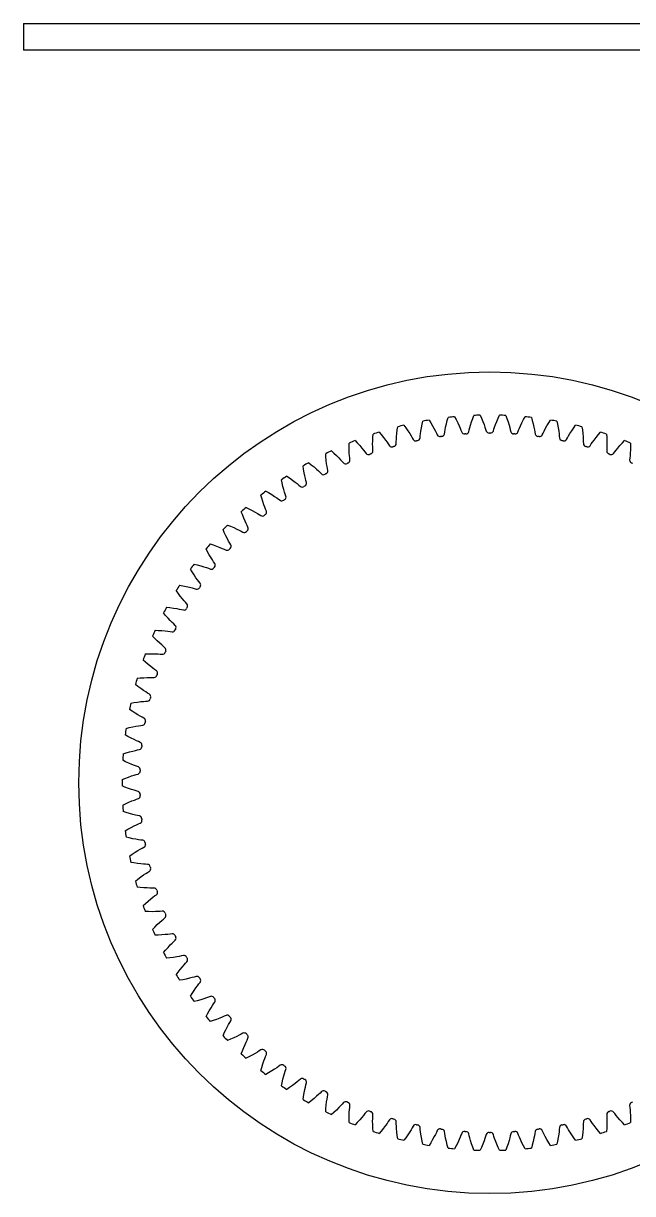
# Model space of a CAD drawing. Extents: x -49 to 4846, y -968 to 1090.
# Drawn here: x 1305 to 1533.6, y -887.8 to -448.6 of the extents above; entities that cross this region are included whole.
import ezdxf

# ---------------------------------------------------------------- set-up
doc = ezdxf.new("R2010")
doc.units = 0
doc.layers.get('0').update_dxf_attribs({"linetype": 'CONTINUOUS'})
doc.layers.add('OUTLINE', color=7, linetype='CONTINUOUS')

msp = doc.modelspace()

# ---------------------------------------------------------------- linework, layer by layer
at = {"color": 1}
for p, q in [((1304.989322, -448.599773), (1654.989322, -448.599773)), ((1304.989322, -448.599773), (1304.989322, -458.599773)), ((1654.989322, -458.599773), (1304.989322, -458.599773)), ((1464.038054, -597.628436), (1464.36637, -596.486779)), ((1466.763481, -596.234832), (1467.321986, -597.283281)), ((1467.321986, -597.283281), (1467.933365, -598.503257)), ((1473.12616, -598.140112), (1473.561792, -596.846952)), ((1473.561792, -596.846952), (1473.968945, -595.730977)), ((1476.377793, -595.646858), (1476.8618, -596.731713)), ((1476.8618, -596.731713), (1477.386589, -597.991364)), ((1482.592067, -597.991335), (1483.116844, -596.731713)), ((1483.116844, -596.731713), (1483.600852, -595.646858)), ((1486.009699, -595.730977), (1486.416852, -596.846952)), ((1486.416852, -596.846952), (1486.852493, -598.140142)), ((1492.045293, -598.503229), (1492.656658, -597.283281)), ((1492.656658, -597.283281), (1493.215163, -596.234832)), ((1495.612275, -596.486779), (1495.94059, -597.628436)), ((1445.112489, -602.527162), (1445.269739, -601.171688)), ((1445.269739, -601.171688), (1445.43597, -599.995448)), ((1447.774689, -599.41234), (1448.473675, -600.372857)), ((1448.473675, -600.372857), (1449.248891, -601.495872)), ((1449.248891, -601.495872), (1449.940852, -602.559545)), ((1454.012917, -602.625627), (1454.141103, -601.666758)), ((1454.141103, -601.666758), (1454.340611, -600.413564)), ((1454.340611, -600.413564), (1454.59203, -599.07236)), ((1454.59203, -599.07236), (1454.839907, -597.910581)), ((1457.213605, -597.492035), (1457.843885, -598.49897)), ((1457.843885, -598.49897), (1458.538876, -599.673326)), ((1458.538876, -599.673326), (1459.154953, -600.782677)), ((1459.154953, -600.782677), (1459.603362, -601.639881)), ((1459.60336, -601.639879), (1459.969804, -602.378561)), ((1463.063851, -601.943721), (1463.21249, -601.132649)), ((1463.212489, -601.132651), (1463.40725, -600.185059)), ((1463.40725, -600.185059), (1463.69369, -598.948835)), ((1463.69369, -598.948835), (1464.038054, -597.628436)), ((1467.933365, -598.503257), (1468.470556, -599.652881)), ((1468.470556, -599.652881), (1468.858077, -600.539276)), ((1468.858077, -600.539274), (1469.172099, -601.301719)), ((1469.172099, -601.301719), (1469.451339, -602.021085)), ((1472.112538, -601.83499), (1472.288942, -601.083767)), ((1472.288942, -601.083767), (1472.493797, -600.285039)), ((1472.493796, -600.285042), (1472.754183, -599.353344)), ((1472.754183, -599.353344), (1473.12616, -598.140112)), ((1477.386589, -597.991364), (1477.842278, -599.17566)), ((1477.842278, -599.17566), (1478.167024, -600.086928)), ((1478.167023, -600.086926), (1478.427095, -600.869419)), ((1478.427095, -600.869419), (1478.655474, -601.606511)), ((1481.323172, -601.606506), (1481.551549, -600.869418)), ((1481.551549, -600.869418), (1481.811621, -600.086926)), ((1481.81162, -600.086928), (1482.136365, -599.175664)), ((1482.136365, -599.175664), (1482.592067, -597.991335)), ((1486.852493, -598.140142), (1487.22446, -599.353341)), ((1487.22446, -599.353341), (1487.484848, -600.285042)), ((1487.484847, -600.285039), (1487.689702, -601.083768)), ((1487.689702, -601.083768), (1487.866108, -601.834996)), ((1490.527308, -602.02108), (1490.806545, -601.301718)), ((1490.806545, -601.301718), (1491.120568, -600.539274)), ((1491.120567, -600.539276), (1491.508086, -599.652884)), ((1491.508086, -599.652884), (1492.045293, -598.503229)), ((1495.94059, -597.628436), (1496.284961, -598.948865)), ((1496.284961, -598.948865), (1496.571394, -600.185056)), ((1496.571394, -600.185056), (1496.766155, -601.132651)), ((1496.766154, -601.132649), (1496.914794, -601.943722)), ((1500.008841, -602.378561), (1500.375284, -601.639879)), ((1500.375282, -601.639881), (1500.82369, -600.78268)), ((1500.82369, -600.78268), (1501.439784, -599.673299)), ((1501.439784, -599.673299), (1502.134759, -598.49897)), ((1502.134759, -598.49897), (1502.765039, -597.492034)), ((1505.138737, -597.910581), (1505.386614, -599.07236)), ((1505.386614, -599.07236), (1505.638039, -600.413594)), ((1505.638039, -600.413594), (1505.837541, -601.666754)), ((1505.837541, -601.666754), (1505.965727, -602.625627)), ((1510.03779, -602.559548), (1510.72977, -601.495846)), ((1510.72977, -601.495846), (1511.50497, -600.372857)), ((1511.50497, -600.372857), (1512.203955, -599.41234)), ((1514.542674, -599.995448), (1514.708906, -601.171688)), ((1514.708906, -601.171688), (1514.866158, -602.527193)), ((1429.412919, -605.201653), (1430.23878, -606.055542)), ((1430.23878, -606.055542), (1431.162745, -607.059739)), ((1436.031129, -606.548098), (1436.054285, -605.279334)), ((1436.054285, -605.279334), (1436.116597, -603.916191)), ((1436.116597, -603.916191), (1436.200374, -602.731221)), ((1438.49272, -601.986393), (1439.257005, -602.895811)), ((1439.257005, -602.895811), (1440.108671, -603.962014)), ((1440.108671, -603.962014), (1440.873144, -604.974828)), ((1440.873144, -604.974828), (1441.436489, -605.761283)), ((1441.436488, -605.761281), (1441.902169, -606.441776)), ((1444.889226, -606.352042), (1444.905587, -605.580559)), ((1444.905587, -605.580559), (1444.9399, -604.756693)), ((1444.9399, -604.756696), (1445.000886, -603.791221)), ((1445.000886, -603.791221), (1445.112489, -602.527162)), ((1449.940852, -602.559545), (1450.447964, -603.383381)), ((1450.447963, -603.383379), (1450.865041, -604.094701)), ((1450.865041, -604.094701), (1451.241679, -604.768203)), ((1453.851081, -604.213553), (1453.921218, -603.44509)), ((1453.921218, -603.44509), (1454.012918, -602.625625)), ((1459.969804, -602.378561), (1460.298543, -603.076696)), ((1462.940279, -602.705419), (1463.063851, -601.943721)), ((1496.914794, -601.943722), (1497.038366, -602.705425)), ((1499.680104, -603.076692), (1500.008841, -602.378561)), ((1505.965726, -602.625625), (1506.057426, -603.44509)), ((1506.057426, -603.44509), (1506.127564, -604.213558)), ((1508.736968, -604.768199), (1509.113603, -604.0947)), ((1509.113603, -604.0947), (1509.530681, -603.383379)), ((1509.53068, -603.383381), (1510.03779, -602.559548)), ((1514.866158, -602.527193), (1514.977758, -603.791217)), ((1514.977758, -603.791217), (1515.038744, -604.756696)), ((1515.038744, -604.756693), (1515.073057, -605.58056)), ((1515.073057, -605.58056), (1515.089419, -606.352048)), ((1518.076475, -606.441775), (1518.542157, -605.761281)), ((1518.542155, -605.761283), (1519.105498, -604.974831)), ((1519.105498, -604.974831), (1519.869992, -603.96199)), ((1519.869992, -603.96199), (1520.721639, -602.895811)), ((1520.721639, -602.895811), (1521.485924, -601.986393)), ((1523.77827, -602.731221), (1523.862047, -603.916191)), ((1523.862047, -603.916191), (1523.924361, -605.279364)), ((1523.924361, -605.279364), (1523.947515, -606.548094)), ((1528.815919, -607.059716), (1529.739865, -606.055542)), ((1529.739865, -606.055542), (1530.565725, -605.201653)), ((1418.495098, -611.284166), (1418.413143, -610.099069)), ((1420.57952, -609.042456), (1421.462934, -609.836656)), ((1421.462934, -609.836656), (1422.454698, -610.773954)), ((1427.1772, -607.292501), (1427.178113, -606.104573)), ((1427.210127, -608.656669), (1427.1772, -607.292501)), ((1427.275532, -609.923958), (1427.210127, -608.656669)), ((1427.349508, -610.888525), (1427.275532, -609.923958)), ((1431.162745, -607.059739), (1431.996007, -608.016759)), ((1431.996007, -608.016759), (1432.612839, -608.762001)), ((1432.612838, -608.761999), (1433.124854, -609.408352)), ((1433.124854, -609.408352), (1433.59156, -610.022882)), ((1436.03764, -607.515475), (1436.031129, -606.548098)), ((1436.06088, -608.339725), (1436.03764, -607.515473)), ((1436.098375, -609.11047), (1436.06088, -608.339725)), ((1441.902169, -606.441776), (1442.324871, -607.087365)), ((1517.653776, -607.08736), (1518.076475, -606.441775)), ((1523.917764, -608.339726), (1523.880269, -609.110476)), ((1523.941004, -607.515473), (1523.917764, -608.339726)), ((1523.947515, -606.548094), (1523.941004, -607.515475)), ((1526.387087, -610.022878), (1526.85379, -609.408351)), ((1526.85379, -609.408351), (1527.365806, -608.761999)), ((1527.365805, -608.762001), (1527.982635, -608.016761)), ((1527.982635, -608.016761), (1528.815919, -607.059716)), ((1532.703112, -609.923954), (1532.629136, -610.888525)), ((1532.768516, -608.6567), (1532.703112, -609.923954)), ((1532.801444, -607.292501), (1532.768516, -608.6567)), ((1532.800531, -606.104573), (1532.801444, -607.292501)), ((1410.112589, -615.871741), (1409.948166, -614.695247)), ((1412.03556, -613.49009), (1412.972222, -614.220731)), ((1412.972222, -614.220731), (1414.026953, -615.086564)), ((1418.623104, -612.642715), (1418.495098, -611.284166)), ((1418.776751, -613.902354), (1418.623104, -612.642715)), ((1418.917832, -614.859411), (1418.776751, -613.902354)), ((1419.05556, -615.672404), (1418.917832, -614.859408)), ((1422.454698, -610.773954), (1423.352688, -611.670517)), ((1423.352688, -611.670517), (1424.020003, -612.370916)), ((1424.020002, -612.370914), (1424.575858, -612.979976)), ((1424.575858, -612.979976), (1425.084295, -613.560453)), ((1427.430189, -611.709145), (1427.349508, -610.888522)), ((1427.521357, -612.475398), (1427.430189, -611.709145)), ((1532.548455, -611.709146), (1532.457287, -612.475403)), ((1532.629136, -610.888522), (1532.548455, -611.709146)), ((1403.822664, -618.522886), (1404.808012, -619.186409)), ((1404.808012, -619.186409), (1405.920571, -619.976558)), ((1410.335051, -617.218051), (1410.112589, -615.871741)), ((1410.576192, -618.463904), (1410.335051, -617.218051)), ((1410.78369, -619.408788), (1410.576192, -618.463904)), ((1414.026953, -615.086564), (1414.985297, -615.918302)), ((1414.985297, -615.918302), (1415.699844, -616.570445)), ((1415.699842, -616.570444), (1416.296831, -617.139247)), ((1416.296831, -617.139247), (1416.844521, -617.682844)), ((1419.199957, -616.430431), (1419.05556, -615.672404)), ((1402.070513, -621.032875), (1401.824422, -619.870717)), ((1402.386347, -622.360387), (1402.070513, -621.032875)), ((1402.713807, -623.586384), (1402.386347, -622.360387)), ((1402.986711, -624.514493), (1402.713807, -623.586384)), ((1405.920571, -619.976558), (1406.934599, -620.73942)), ((1406.934599, -620.73942), (1407.692897, -621.34013)), ((1407.692895, -621.340129), (1408.328107, -621.865903)), ((1408.328107, -621.865903), (1408.912382, -622.36997)), ((1410.977794, -620.210194), (1410.78369, -619.408786)), ((1411.174716, -620.956301), (1410.977794, -620.210194)), ((1394.408049, -626.742424), (1394.08149, -625.600263)), ((1394.815716, -628.044671), (1394.408049, -626.742424)), ((1395.2279, -629.244839), (1394.815716, -628.044671)), ((1395.980845, -624.116325), (1397.010077, -624.709497)), ((1397.010077, -624.709497), (1398.175044, -625.420114)), ((1398.175044, -625.420114), (1399.239816, -626.110382)), ((1399.239816, -626.110382), (1400.03817, -626.656733)), ((1400.038169, -626.656731), (1400.708509, -627.136915)), ((1400.708509, -627.136915), (1401.326524, -627.598997)), ((1403.236245, -625.300406), (1402.986711, -624.51449)), ((1403.484734, -626.030959), (1403.236245, -625.300406)), ((1387.162529, -632.972571), (1386.757092, -631.855972)), ((1388.548306, -630.243156), (1389.616408, -630.763088)), ((1389.616408, -630.763088), (1390.828108, -631.390709)), ((1390.828108, -631.390709), (1391.938437, -632.005022)), ((1391.938437, -632.005022), (1392.772958, -632.494351)), ((1395.564881, -630.151649), (1395.2279, -629.244839)), ((1395.86863, -630.918242), (1395.56488, -630.151647)), ((1396.167474, -631.629682), (1395.86863, -630.918242)), ((1387.660043, -634.243208), (1387.162529, -632.972571)), ((1388.154942, -635.4117), (1387.660043, -634.243208)), ((1388.554359, -636.292795), (1388.154942, -635.4117)), ((1388.910842, -637.036332), (1388.554358, -636.292793)), ((1392.772956, -632.49435), (1393.47516, -632.926603)), ((1393.47516, -632.926603), (1394.123902, -633.344449)), ((1380.369252, -639.692963), (1379.886912, -638.607366)), ((1380.954189, -640.925801), (1380.369252, -639.692963)), ((1381.529393, -642.056924), (1380.954189, -640.925801)), ((1381.561258, -636.87353), (1382.663028, -637.317689)), ((1382.663028, -637.317689), (1383.915556, -637.859257)), ((1383.915556, -637.859257), (1385.066033, -638.394621)), ((1385.066033, -638.394621), (1385.932655, -638.824545)), ((1385.932653, -638.824544), (1386.663298, -639.206761)), ((1386.663298, -639.206761), (1387.339608, -639.578335)), ((1389.258586, -637.725193), (1388.910842, -637.036332)), ((1375.053743, -643.975145), (1376.183811, -644.341366)), ((1376.183811, -644.341366), (1377.471066, -644.794244)), ((1377.471066, -644.794244), (1378.656086, -645.24805)), ((1378.656086, -645.24805), (1379.550587, -645.616474)), ((1379.550584, -645.616473), (1380.306112, -645.946792)), ((1381.989298, -642.908011), (1381.529393, -642.056924)), ((1382.39678, -643.624869), (1381.989297, -642.908009)), ((1382.791729, -644.287794), (1382.39678, -643.624869)), ((1374.061313, -646.87086), (1373.504421, -645.821554)), ((1374.730824, -648.059891), (1374.061313, -646.87086)), ((1375.38353, -649.148135), (1374.730824, -648.059891)), ((1375.901684, -649.965067), (1375.38353, -649.148135)), ((1376.358178, -650.651755), (1375.901682, -649.965065)), ((1380.306112, -645.946792), (1381.006694, -646.270284)), ((1368.269446, -654.471292), (1367.640714, -653.463388)), ((1369.057462, -651.513402), (1370.210324, -651.799902)), ((1370.210324, -651.799902), (1371.526035, -652.161881)), ((1371.526035, -652.161881), (1372.739824, -652.531919)), ((1372.739824, -652.531919), (1373.657846, -652.837049)), ((1373.657843, -652.837048), (1374.434573, -653.113859)), ((1374.434573, -653.113859), (1375.156013, -653.387693)), ((1376.798409, -651.285515), (1376.358178, -650.651755)), ((1369.020268, -655.610724), (1368.269446, -654.471292)), ((1369.747296, -656.650786), (1369.020268, -655.610724)), ((1370.321174, -657.429584), (1369.747296, -656.650786)), ((1370.824457, -658.082755), (1370.321172, -657.429582)), ((1371.307824, -658.684263), (1370.824457, -658.082755)), ((1363.021866, -662.45723), (1362.324358, -661.495639)), ((1363.850342, -663.541511), (1363.021866, -662.45723)), ((1363.601631, -659.451576), (1364.77167, -659.656958)), ((1364.77167, -659.656958), (1366.109426, -659.926276)), ((1366.109426, -659.926276), (1367.34607, -660.210743)), ((1367.34607, -660.210743), (1368.283141, -660.451091)), ((1368.283139, -660.451091), (1369.077285, -660.673046)), ((1369.077285, -660.673046), (1369.81607, -660.895888)), ((1364.64815, -664.528325), (1363.850342, -663.541511)), ((1365.274956, -665.265194), (1364.64815, -664.528325)), ((1365.822577, -665.881667), (1365.274954, -665.265192)), ((1366.346725, -666.447991), (1365.822577, -665.881667)), ((1358.34414, -670.789767), (1357.581254, -669.879174)), ((1359.246234, -671.813615), (1358.34414, -670.789767)), ((1358.712829, -667.750992), (1359.894344, -667.874256)), ((1360.110934, -672.742373), (1359.246234, -671.813615)), ((1359.894344, -667.874256), (1361.247628, -668.049601)), ((1361.247628, -668.049601), (1362.501104, -668.247111)), ((1362.501104, -668.247111), (1363.452657, -668.421507)), ((1363.452655, -668.421507), (1364.26035, -668.587524)), ((1364.26035, -668.587524), (1365.01288, -668.758289)), ((1360.787615, -673.433723), (1360.110934, -672.742373)), ((1361.376905, -674.010495), (1360.787613, -673.433722)), ((1361.939281, -674.538877), (1361.376905, -674.010495)), ((1354.259057, -679.428308), (1353.43451, -678.57315)), ((1355.230373, -680.386735), (1354.259057, -679.428308)), ((1354.414873, -676.371217), (1355.602109, -676.411762)), ((1356.157754, -681.252912), (1355.230373, -680.386735)), ((1355.602109, -676.411762), (1356.964328, -676.49228)), ((1356.964328, -676.49228), (1358.228528, -676.601871)), ((1358.228528, -676.601871), (1359.189929, -676.709465)), ((1359.189927, -676.709465), (1360.007235, -676.818736)), ((1360.007235, -676.818736), (1360.769844, -676.93659)), ((1356.881013, -681.895376), (1356.157754, -681.252912)), ((1357.509101, -682.429635), (1356.881011, -681.895374)), ((1358.106965, -682.917501), (1357.509101, -682.429635)), ((1350.786519, -688.330767), (1349.904328, -687.535209)), ((1350.728704, -685.270253), (1351.915876, -685.227883)), ((1351.822326, -689.219104), (1350.786519, -688.330767)), ((1352.80787, -690.01848), (1351.822326, -689.219104)), ((1351.915876, -685.227883), (1353.280393, -685.213181)), ((1353.280393, -685.213181), (1354.549158, -685.234318)), ((1354.549158, -685.234318), (1355.515723, -685.274587)), ((1355.515721, -685.274587), (1356.33866, -685.326579)), ((1356.33866, -685.326579), (1357.107632, -685.390949)), ((1353.574182, -690.608926), (1352.80787, -690.01848)), ((1354.238008, -691.098071), (1353.57418, -690.608925)), ((1354.868448, -691.543043), (1354.238008, -691.098071)), ((1347.943444, -697.453772), (1347.007907, -696.721691)), ((1347.67228, -694.404747), (1348.853604, -694.279666)), ((1349.038695, -698.267691), (1347.943444, -697.453772)), ((1348.853604, -694.279666), (1350.213772, -694.169816)), ((1350.0776, -698.996371), (1349.038695, -698.267691)), ((1350.213772, -694.169816), (1351.480921, -694.102398)), ((1351.480921, -694.102398), (1352.44794, -694.075144)), ((1352.447937, -694.075144), (1353.272499, -694.069604)), ((1353.272499, -694.069604), (1354.044089, -694.080177)), ((1350.883233, -699.531924), (1350.0776, -698.996371)), ((1351.579563, -699.973572), (1350.883231, -699.531923)), ((1352.239507, -700.373482), (1351.579563, -699.973572)), ((1345.743684, -706.752876), (1344.759358, -706.087838)), ((1345.260491, -703.730194), (1346.430212, -703.523013)), ((1346.893043, -707.488412), (1345.743684, -706.752876)), ((1346.430212, -703.523013), (1347.779404, -703.31855)), ((1347.779404, -703.31855), (1349.038763, -703.162904)), ((1349.038763, -703.162904), (1350.001525, -703.068261)), ((1350.001523, -703.068261), (1350.82369, -703.005216)), ((1350.82369, -703.005216), (1351.594137, -702.96194)), ((1347.980247, -708.142847), (1346.893043, -707.488412)), ((1348.821276, -708.620897), (1347.980247, -708.142847)), ((1349.546717, -709.012895), (1348.821274, -708.620896)), ((1350.23295, -709.365797), (1349.546717, -709.012895)), ((1344.197954, -716.182776), (1343.169636, -715.588022)), ((1343.505087, -713.201163), (1344.657507, -712.912891)), ((1344.657507, -712.912891), (1345.989149, -712.614812)), ((1345.989149, -712.614812), (1347.234584, -712.371696)), ((1347.234584, -712.371696), (1348.188398, -712.210124)), ((1348.188396, -712.210125), (1349.004162, -712.089882)), ((1349.004162, -712.089882), (1349.769714, -711.992968)), ((1345.395822, -716.836345), (1344.197954, -716.182776)), ((1346.526029, -717.413347), (1345.395822, -716.836345)), ((1347.398357, -717.831565), (1346.526029, -717.413347)), ((1348.149375, -718.172004), (1347.398354, -717.831564)), ((1348.858553, -718.476176), (1348.149375, -718.172004)), ((1342.41462, -722.771512), (1343.544124, -722.403554)), ((1343.544124, -722.403554), (1344.85173, -722.013309)), ((1344.85173, -722.013309), (1346.077172, -721.683909)), ((1346.077172, -721.683909), (1347.017392, -721.456196)), ((1347.01739, -721.456197), (1347.822781, -721.279342)), ((1347.822781, -721.279342), (1348.579708, -721.129261)), ((1343.313787, -725.69753), (1342.246485, -725.175956)), ((1344.554328, -726.265948), (1343.313787, -725.69753)), ((1345.722031, -726.762705), (1344.554328, -726.265948)), ((1346.621407, -727.119054), (1345.722031, -726.762705)), ((1347.394344, -727.406275), (1346.621405, -727.119053)), ((1348.123013, -727.660237), (1347.394344, -727.406275)), ((1341.994404, -732.394615), (1343.095489, -731.948763)), ((1343.095489, -731.948763), (1344.372688, -731.468255)), ((1344.372688, -731.468255), (1345.572166, -731.054175)), ((1345.572166, -731.054175), (1346.494212, -730.76143)), ((1346.49421, -730.761431), (1347.285303, -730.528826)), ((1347.285303, -730.528826), (1348.029916, -730.32631)), ((1343.095489, -735.250783), (1341.994404, -734.804931)), ((1344.372659, -735.73128), (1343.095489, -735.250783)), ((1345.57217, -736.145372), (1344.372659, -735.73128)), ((1346.494212, -736.438116), (1345.57217, -736.145372)), ((1347.285302, -736.67072), (1346.49421, -736.438115)), ((1348.029911, -736.873234), (1347.285302, -736.67072)), ((1342.246485, -742.02359), (1343.313787, -741.502016)), ((1343.313787, -741.502016), (1344.554356, -740.933586)), ((1344.554356, -740.933586), (1345.722028, -740.436843)), ((1345.722028, -740.436843), (1346.621407, -740.080492)), ((1346.621405, -740.080493), (1347.394345, -739.793271)), ((1347.394345, -739.793271), (1348.123018, -739.539307)), ((1343.544124, -744.795992), (1342.41462, -744.428034)), ((1344.851701, -745.186228), (1343.544124, -744.795992)), ((1346.077175, -745.515638), (1344.851701, -745.186228)), ((1347.017393, -745.74335), (1346.077175, -745.515638)), ((1347.822781, -745.920204), (1347.01739, -745.743349)), ((1348.579703, -746.070283), (1347.822781, -745.920204)), ((1343.169636, -751.611524), (1344.197954, -751.01677)), ((1344.197954, -751.01677), (1345.39585, -750.363187)), ((1345.39585, -750.363187), (1346.526026, -749.786201)), ((1346.526026, -749.786201), (1347.398357, -749.367981)), ((1347.398354, -749.367982), (1348.149376, -749.027542)), ((1348.149376, -749.027542), (1348.858558, -748.723367)), ((1344.657507, -754.286655), (1343.505087, -753.998383)), ((1345.989119, -754.584728), (1344.657507, -754.286655)), ((1347.234587, -754.82785), (1345.989119, -754.584728)), ((1348.188399, -754.989422), (1347.234587, -754.82785)), ((1349.004162, -755.109664), (1348.188396, -754.989421)), ((1349.769709, -755.206577), (1349.004162, -755.109664)), ((1345.743684, -760.44667), (1346.893069, -759.711118)), ((1346.893069, -759.711118), (1347.980244, -759.056701)), ((1347.980244, -759.056701), (1348.821276, -758.578649)), ((1348.821274, -758.57865), (1349.546718, -758.18665)), ((1349.546718, -758.18665), (1350.232955, -757.833746)), ((1344.759358, -761.111707), (1345.743684, -760.44667)), ((1346.430212, -763.676533), (1345.26049, -763.469352)), ((1347.779373, -763.880991), (1346.430212, -763.676533)), ((1349.038767, -764.036642), (1347.779373, -763.880991)), ((1350.001526, -764.131285), (1349.038767, -764.036642)), ((1350.823689, -764.19433), (1350.001523, -764.131285)), ((1351.594132, -764.237605), (1350.823689, -764.19433)), ((1349.03872, -768.931837), (1350.077597, -768.203177)), ((1350.077597, -768.203177), (1350.883233, -767.667622)), ((1350.883231, -767.667623), (1351.579564, -767.225974)), ((1351.579564, -767.225974), (1352.239511, -766.82606)), ((1347.007907, -770.477855), (1347.943444, -769.745774)), ((1348.853604, -772.91988), (1347.67228, -772.794799)), ((1347.943444, -769.745774), (1349.03872, -768.931837)), ((1350.213741, -773.029728), (1348.853604, -772.91988)), ((1351.480924, -773.097148), (1350.213741, -773.029728)), ((1352.44794, -773.124402), (1351.480924, -773.097148)), ((1351.82235, -777.980422), (1352.807867, -777.181068)), ((1353.272498, -773.129942), (1352.447937, -773.124402)), ((1352.807867, -777.181068), (1353.574182, -776.59062)), ((1354.044083, -773.119369), (1353.272498, -773.129942)), ((1353.57418, -776.590621), (1354.238008, -776.101474)), ((1354.238008, -776.101474), (1354.868452, -775.656499)), ((1349.904328, -779.664337), (1350.786519, -778.868779)), ((1350.786519, -778.868779), (1351.82235, -777.980422)), ((1351.915876, -781.971663), (1350.728704, -781.929293)), ((1353.280363, -781.986365), (1351.915876, -781.971663)), ((1354.549162, -781.965227), (1353.280363, -781.986365)), ((1355.515723, -781.924959), (1354.549162, -781.965227)), ((1355.230395, -786.812789), (1356.157752, -785.946636)), ((1356.338659, -781.872967), (1355.515721, -781.92496)), ((1356.157752, -785.946636), (1356.881013, -785.304171)), ((1357.107627, -781.808597), (1356.338659, -781.872967)), ((1356.881011, -785.304172), (1357.509101, -784.76991)), ((1357.509101, -784.76991), (1358.106969, -784.282042)), ((1353.43451, -788.626396), (1354.259057, -787.771238)), ((1354.259057, -787.771238), (1355.230395, -786.812789)), ((1359.189929, -790.490081), (1358.228531, -790.597675)), ((1360.007234, -790.38081), (1359.189927, -790.490081)), ((1360.769838, -790.262956), (1360.007234, -790.38081)), ((1355.602109, -790.787784), (1354.414873, -790.828329)), ((1356.964297, -790.707268), (1355.602109, -790.787784)), ((1358.228531, -790.597675), (1356.964297, -790.707268)), ((1359.246254, -795.385908), (1360.110932, -794.457176)), ((1360.110932, -794.457176), (1360.787615, -793.765823)), ((1360.787613, -793.765825), (1361.376905, -793.189051)), ((1361.376905, -793.189051), (1361.939285, -792.660665)), ((1357.581254, -797.320372), (1358.34414, -796.409779)), ((1358.34414, -796.409779), (1359.246254, -795.385908)), ((1359.894344, -799.32529), (1358.712829, -799.448554)), ((1361.247598, -799.149949), (1359.894344, -799.32529)), ((1362.501107, -798.952434), (1361.247598, -799.149949)), ((1363.452658, -798.778039), (1362.501107, -798.952434)), ((1364.260349, -798.612022), (1363.452655, -798.778039)), ((1365.012875, -798.441258), (1364.260349, -798.612022)), ((1363.021866, -804.742316), (1363.850361, -803.658011)), ((1363.850361, -803.658011), (1364.648148, -802.671224)), ((1364.648148, -802.671224), (1365.274956, -801.934352)), ((1365.274954, -801.934354), (1365.822577, -801.317878)), ((1365.822577, -801.317878), (1366.346728, -800.75155)), ((1362.324358, -805.703907), (1363.021866, -804.742316)), ((1364.77167, -807.542588), (1363.601631, -807.74797)), ((1366.109396, -807.273276), (1364.77167, -807.542588)), ((1367.346074, -806.988802), (1366.109396, -807.273276)), ((1368.283141, -806.748455), (1367.346074, -806.988802)), ((1369.077284, -806.5265), (1368.283139, -806.748455)), ((1369.816065, -806.303659), (1369.077284, -806.5265)), ((1368.269446, -812.728254), (1369.020286, -811.588797)), ((1369.020286, -811.588797), (1369.747294, -810.548763)), ((1369.747294, -810.548763), (1370.321174, -809.769962)), ((1370.321172, -809.769964), (1370.824458, -809.11679)), ((1370.824458, -809.11679), (1371.307827, -808.515279)), ((1367.640714, -813.736157), (1368.269446, -812.728254)), ((1370.210324, -815.399644), (1369.057462, -815.686144)), ((1371.526005, -815.037673), (1370.210324, -815.399644)), ((1372.739827, -814.667626), (1371.526005, -815.037673)), ((1373.657846, -814.362497), (1372.739827, -814.667626)), ((1374.434572, -814.085687), (1373.657843, -814.362498)), ((1375.156008, -813.811854), (1374.434572, -814.085687)), ((1375.901682, -817.234481), (1376.358179, -816.54779)), ((1376.358179, -816.54779), (1376.798411, -815.914026)), ((1373.504421, -821.377992), (1374.061313, -820.328686)), ((1374.061313, -820.328686), (1374.73084, -819.139628)), ((1374.73084, -819.139628), (1375.383528, -818.051414)), ((1375.383528, -818.051414), (1375.901683, -817.234479)), ((1380.306112, -821.252755), (1379.550584, -821.583073)), ((1381.006689, -820.929264), (1380.306112, -821.252755)), ((1376.183811, -822.85818), (1375.053742, -823.224401)), ((1377.471037, -822.405313), (1376.183811, -822.85818)), ((1378.656089, -821.951495), (1377.471037, -822.405313)), ((1379.550587, -821.583072), (1378.656089, -821.951495)), ((1380.954203, -826.273718), (1381.529391, -825.142625)), ((1381.529391, -825.142625), (1381.989298, -824.291535)), ((1381.989297, -824.291538), (1382.39678, -823.574676)), ((1382.39678, -823.574676), (1382.791731, -822.911747)), ((1379.886912, -828.59218), (1380.369252, -827.506583)), ((1380.369252, -827.506583), (1380.954203, -826.273718)), ((1382.663028, -829.881857), (1381.561258, -830.326016)), ((1383.915528, -829.340301), (1382.663028, -829.881857)), ((1385.066036, -828.804924), (1383.915528, -829.340301)), ((1385.932655, -828.375001), (1385.066036, -828.804924)), ((1386.663298, -827.992786), (1385.932653, -828.375002)), ((1387.339603, -827.621213), (1386.663298, -827.992786)), ((1388.910843, -830.163214), (1389.258588, -829.474348)), ((1386.757092, -835.343574), (1387.162529, -834.226975)), ((1387.162529, -834.226975), (1387.660055, -832.956309)), ((1387.660055, -832.956309), (1388.154941, -831.787849)), ((1388.154941, -831.787849), (1388.554359, -830.906751)), ((1388.554358, -830.906753), (1388.910843, -830.163214)), ((1393.475159, -834.272943), (1392.772956, -834.705196)), ((1394.123897, -833.855099), (1393.475159, -834.272943)), ((1389.616408, -836.436458), (1388.548306, -836.95639)), ((1390.82808, -835.808851), (1389.616408, -836.436458)), ((1391.93844, -835.194523), (1390.82808, -835.808851)), ((1392.772958, -834.705195), (1391.93844, -835.194523)), ((1394.815726, -839.154846), (1395.227899, -837.954711)), ((1395.227899, -837.954711), (1395.564881, -837.047897)), ((1395.56488, -837.047899), (1395.86863, -836.281303)), ((1395.86863, -836.281303), (1396.167476, -835.569859)), ((1394.08149, -841.599283), (1394.408049, -840.457122)), ((1394.408049, -840.457122), (1394.815726, -839.154846)), ((1397.010077, -842.490049), (1395.980845, -843.083222)), ((1398.175018, -841.779449), (1397.010077, -842.490049)), ((1399.239819, -841.089162), (1398.175018, -841.779449)), ((1400.038171, -840.542813), (1399.239819, -841.089162)), ((1400.708509, -840.062632), (1400.038169, -840.542815)), ((1401.326519, -839.600552), (1400.708509, -840.062632)), ((1402.713806, -843.613165), (1402.986711, -842.685054)), ((1402.986711, -842.685056), (1403.236245, -841.899139)), ((1403.236245, -841.899139), (1403.484735, -841.168581)), ((1401.824422, -847.328829), (1402.070513, -846.166671)), ((1402.070513, -846.166671), (1402.386354, -844.839129)), ((1402.386354, -844.839129), (1402.713806, -843.613165)), ((1405.920546, -847.223006), (1404.808012, -848.013137)), ((1406.934602, -846.460124), (1405.920546, -847.223006)), ((1407.692897, -845.859416), (1406.934602, -846.460124)), ((1408.328106, -845.333643), (1407.692895, -845.859417)), ((1408.912378, -844.829579), (1408.328106, -845.333643)), ((1410.78369, -847.79076), (1410.977794, -846.989351)), ((1410.977794, -846.989351), (1411.174717, -846.243239)), ((1404.808012, -848.013137), (1403.822664, -848.676661)), ((1409.948166, -852.504299), (1410.112589, -851.327805)), ((1410.112589, -851.327805), (1410.335056, -849.981465)), ((1410.335056, -849.981465), (1410.576192, -848.735646)), ((1410.576192, -848.735646), (1410.78369, -847.790758)), ((1414.985299, -851.281241), (1414.02693, -852.113002)), ((1415.699844, -850.629101), (1414.985299, -851.281241)), ((1416.29683, -850.060299), (1415.699842, -850.629102)), ((1416.844517, -849.516706), (1416.29683, -850.060299)), ((1418.917832, -852.340138), (1419.05556, -851.527141)), ((1419.05556, -851.527141), (1419.199957, -850.76911)), ((1412.972222, -852.978815), (1412.03556, -853.709457)), ((1414.02693, -852.113002), (1412.972222, -852.978815)), ((1418.413143, -857.100477), (1418.495098, -855.91538)), ((1418.495098, -855.91538), (1418.623107, -854.556801)), ((1418.623107, -854.556801), (1418.776751, -853.297196)), ((1418.776751, -853.297196), (1418.917832, -852.340135)), ((1422.454676, -856.425614), (1421.462934, -857.36289)), ((1423.35269, -855.529027), (1422.454676, -856.425614)), ((1424.020003, -854.82863), (1423.35269, -855.529027)), ((1424.575857, -854.219571), (1424.020002, -854.828632)), ((1425.084291, -853.639097), (1424.575857, -854.219571)), ((1427.275532, -857.275592), (1427.349508, -856.311022)), ((1427.349508, -856.311024), (1427.430189, -855.4904)), ((1427.430189, -855.4904), (1427.521357, -854.724143)), ((1532.457288, -854.724148), (1532.548455, -855.490401)), ((1532.548455, -855.490401), (1532.629136, -856.311024)), ((1532.629136, -856.311021), (1532.703112, -857.275588)), ((1421.462934, -857.36289), (1420.57952, -858.15709)), ((1427.1772, -859.907045), (1427.210128, -858.542846)), ((1427.178113, -861.094973), (1427.1772, -859.907045)), ((1427.210128, -858.542846), (1427.275532, -857.275592)), ((1431.162725, -860.13983), (1430.23878, -861.144004)), ((1431.996009, -859.182785), (1431.162725, -860.13983)), ((1432.612839, -858.437545), (1431.996009, -859.182785)), ((1433.124854, -857.791195), (1432.612838, -858.437547)), ((1433.591557, -857.176668), (1433.124854, -857.791195)), ((1436.031129, -860.651452), (1436.03764, -859.684071)), ((1436.054284, -861.920182), (1436.031129, -860.651452)), ((1436.03764, -859.684073), (1436.06088, -858.85982)), ((1436.06088, -858.85982), (1436.098375, -858.08907)), ((1441.902169, -860.757771), (1441.436488, -861.438265)), ((1442.324868, -860.112186), (1441.902169, -860.757771)), ((1518.076475, -860.75777), (1517.653773, -860.112181)), ((1518.542157, -861.438265), (1518.076475, -860.75777)), ((1523.880269, -858.089076), (1523.917764, -858.859821)), ((1523.917764, -858.859821), (1523.941004, -859.684073)), ((1523.947515, -860.651448), (1523.92436, -861.920212)), ((1523.941004, -859.684071), (1523.947515, -860.651448)), ((1526.85379, -857.791194), (1526.387084, -857.176664)), ((1527.365806, -858.437547), (1526.85379, -857.791194)), ((1527.982637, -859.182787), (1527.365805, -858.437545)), ((1528.815899, -860.139807), (1527.982637, -859.182787)), ((1529.739865, -861.144004), (1528.815899, -860.139807)), ((1532.703112, -857.275588), (1532.768517, -858.542877)), ((1532.768517, -858.542877), (1532.801444, -859.907045)), ((1532.801444, -859.907045), (1532.800531, -861.094973)), ((1430.23878, -861.144004), (1429.412919, -861.997893)), ((1436.116597, -863.283355), (1436.054284, -861.920182)), ((1436.200374, -864.468325), (1436.116597, -863.283355)), ((1439.257005, -864.303735), (1438.49272, -865.213153)), ((1440.108652, -863.237556), (1439.257005, -864.303735)), ((1440.873146, -862.224715), (1440.108652, -863.237556)), ((1441.436489, -861.438263), (1440.873146, -862.224715)), ((1444.905587, -861.618986), (1444.889226, -860.847498)), ((1444.9399, -862.442853), (1444.905587, -861.618986)), ((1445.000886, -863.408329), (1444.9399, -862.44285)), ((1445.112486, -864.672353), (1445.000886, -863.408329)), ((1445.269739, -866.027859), (1445.112486, -864.672353)), ((1449.940854, -864.639998), (1449.248874, -865.7037)), ((1450.447964, -863.816165), (1449.940854, -864.639998)), ((1450.865041, -863.104846), (1450.447963, -863.816167)), ((1451.241676, -862.431347), (1450.865041, -863.104846)), ((1453.921218, -863.754456), (1453.85108, -862.985988)), ((1454.012918, -864.573921), (1453.921218, -863.754456)), ((1454.141103, -865.532792), (1454.012918, -864.573919)), ((1459.969803, -864.820985), (1459.60336, -865.559667)), ((1460.29854, -864.122854), (1459.969803, -864.820985)), ((1463.063851, -865.255824), (1462.940278, -864.494121)), ((1469.451336, -865.178466), (1469.172099, -865.897828)), ((1490.806545, -865.897827), (1490.527306, -865.178461)), ((1497.038365, -864.494127), (1496.914793, -865.255825)), ((1500.008841, -864.820985), (1499.680101, -864.12285)), ((1500.375284, -865.559667), (1500.008841, -864.820985)), ((1505.965727, -864.573919), (1505.837541, -865.532788)), ((1506.057426, -863.754456), (1505.965726, -864.573921)), ((1506.127563, -862.985993), (1506.057426, -863.754456)), ((1509.113603, -863.104845), (1508.736965, -862.431343)), ((1509.530681, -863.816167), (1509.113603, -863.104845)), ((1510.037792, -864.640001), (1509.53068, -863.816165)), ((1510.729753, -865.703675), (1510.037792, -864.640001)), ((1514.866155, -864.672384), (1514.708906, -866.027859)), ((1514.977758, -863.408326), (1514.866155, -864.672384)), ((1515.038744, -862.44285), (1514.977758, -863.408326)), ((1515.073057, -861.618987), (1515.038744, -862.442853)), ((1515.089418, -860.847504), (1515.073057, -861.618987)), ((1519.1055, -862.224718), (1518.542155, -861.438263)), ((1519.869973, -863.237532), (1519.1055, -862.224718)), ((1520.721639, -864.303735), (1519.869973, -863.237532)), ((1521.485924, -865.213153), (1520.721639, -864.303735)), ((1523.862047, -863.283355), (1523.77827, -864.468325)), ((1523.92436, -861.920212), (1523.862047, -863.283355)), ((1530.565725, -861.997893), (1529.739865, -861.144004)), ((1445.43597, -867.204098), (1445.269739, -866.027859)), ((1448.473675, -866.826689), (1447.774689, -867.787206)), ((1449.248874, -865.7037), (1448.473675, -866.826689)), ((1454.340606, -866.785952), (1454.141103, -865.532792)), ((1454.59203, -868.127186), (1454.340606, -866.785952)), ((1454.839907, -869.288965), (1454.59203, -868.127186)), ((1457.843885, -868.700576), (1457.213605, -869.707512)), ((1458.53886, -867.526247), (1457.843885, -868.700576)), ((1459.154954, -866.416866), (1458.53886, -867.526247)), ((1459.603362, -865.559665), (1459.154954, -866.416866)), ((1463.21249, -866.066897), (1463.063851, -865.255824)), ((1463.40725, -867.01449), (1463.212489, -866.066895)), ((1463.693683, -868.250681), (1463.40725, -867.01449)), ((1464.038054, -869.57111), (1463.693683, -868.250681)), ((1464.366369, -870.712767), (1464.038054, -869.57111)), ((1467.933351, -868.696317), (1467.321986, -869.916265)), ((1468.470558, -867.546662), (1467.933351, -868.696317)), ((1468.858078, -866.66027), (1468.470558, -867.546662)), ((1469.172099, -865.897828), (1468.858077, -866.660272)), ((1472.288942, -866.115778), (1472.112537, -865.36455)), ((1472.493797, -866.914507), (1472.288942, -866.115778)), ((1472.754184, -867.846205), (1472.493796, -866.914504)), ((1473.126151, -869.059404), (1472.754184, -867.846205)), ((1473.561792, -870.352594), (1473.126151, -869.059404)), ((1477.386577, -869.208211), (1476.8618, -870.467833)), ((1477.842279, -868.023882), (1477.386577, -869.208211)), ((1478.167024, -867.112618), (1477.842279, -868.023882)), ((1478.427095, -866.330128), (1478.167023, -867.11262)), ((1478.655472, -865.59304), (1478.427095, -866.330128)), ((1481.551549, -866.330127), (1481.32317, -865.593035)), ((1481.811621, -867.11262), (1481.551549, -866.330127)), ((1482.136366, -868.023886), (1481.81162, -867.112618)), ((1482.592055, -869.208182), (1482.136366, -868.023886)), ((1483.116844, -870.467833), (1482.592055, -869.208182)), ((1486.852484, -869.059434), (1486.416852, -870.352594)), ((1487.224461, -867.846202), (1486.852484, -869.059434)), ((1487.484848, -866.914504), (1487.224461, -867.846202)), ((1487.689702, -866.115779), (1487.484847, -866.914507)), ((1487.866106, -865.364556), (1487.689702, -866.115779)), ((1491.120568, -866.660272), (1490.806545, -865.897827)), ((1491.508088, -867.546665), (1491.120567, -866.66027)), ((1492.045279, -868.69629), (1491.508088, -867.546665)), ((1492.656658, -869.916265), (1492.045279, -868.69629)), ((1495.94059, -869.57111), (1495.612275, -870.712767)), ((1496.284954, -868.250711), (1495.94059, -869.57111)), ((1496.571394, -867.014487), (1496.284954, -868.250711)), ((1496.766155, -866.066895), (1496.571394, -867.014487)), ((1496.914793, -865.255825), (1496.766154, -866.066897)), ((1500.823692, -866.416869), (1500.375283, -865.559665)), ((1501.439768, -867.52622), (1500.823692, -866.416869)), ((1502.134759, -868.700576), (1501.439768, -867.52622)), ((1502.765039, -869.707512), (1502.134759, -868.700576)), ((1505.386614, -868.127186), (1505.138737, -869.288965)), ((1505.638033, -866.785982), (1505.386614, -868.127186)), ((1505.837541, -865.532788), (1505.638033, -866.785982)), ((1511.50497, -866.826689), (1510.729753, -865.703675)), ((1512.203955, -867.787206), (1511.50497, -866.826689)), ((1514.708906, -866.027859), (1514.542674, -867.204098)), ((1467.321986, -869.916265), (1466.763481, -870.964714)), ((1473.968945, -871.468569), (1473.561792, -870.352594)), ((1476.8618, -870.467833), (1476.377793, -871.552688)), ((1483.600852, -871.552688), (1483.116844, -870.467833)), ((1486.416852, -870.352594), (1486.009699, -871.468569)), ((1493.215163, -870.964714), (1492.656658, -869.916265))]:
    msp.add_line(p, q, dxfattribs=at)
for centre, radius, start, end in [((1479.989303, -733.599594), 138, 95.499628, 96.500372), ((1479.989316, -733.599593), 138, 91.499628, 92.500372), ((1479.989328, -733.599593), 138, 87.499628, 88.500372), ((1479.989341, -733.599594), 138, 83.499628, 84.500372), ((1479.989279, -733.599599), 138, 103.499628, 104.500372), ((1479.989291, -733.599596), 138, 99.499628, 100.500372), ((1479.714444, -601.226764), 1.125, 199.727913, 273.2612), ((1480.264201, -601.226764), 1.125, 266.738787, 340.272366), ((1479.989353, -733.599596), 138, 79.499628, 80.500372), ((1479.989366, -733.599599), 138, 75.499628, 76.500372), ((1479.989255, -733.599606), 138, 111.499628, 112.500372), ((1479.989266, -733.599602), 138, 107.499628, 108.500372), ((1452.198554, -604.176583), 1.125, 211.727913, 285.2612), ((1479.989322, -733.599773), 131.25, 101.907943, 102.092057), ((1452.736298, -604.062282), 1.125, 278.738787, 352.272366), ((1461.294357, -602.553265), 1.125, 207.727913, 281.2612), ((1479.989322, -733.599773), 131.25, 97.907943, 98.092057), ((1461.838763, -602.476754), 1.125, 274.738787, 348.272366), ((1470.481239, -601.568393), 1.125, 203.727913, 277.2612), ((1479.989322, -733.599773), 131.25, 93.907943, 94.092057), ((1471.029657, -601.530044), 1.125, 270.738787, 344.272366), ((1479.989322, -733.599773), 131.25, 89.907943, 90.092057), ((1488.948988, -601.530044), 1.125, 195.727913, 269.2612), ((1479.989322, -733.599773), 131.25, 85.907943, 86.092057), ((1489.497405, -601.568393), 1.125, 262.738787, 336.272366), ((1498.139881, -602.476754), 1.125, 191.727913, 265.2612), ((1479.989322, -733.599773), 131.25, 81.907943, 82.092057), ((1498.684288, -602.553265), 1.125, 258.738787, 332.272366), ((1507.242347, -604.062282), 1.125, 187.727913, 261.2612), ((1479.989322, -733.599773), 131.25, 77.907943, 78.092057), ((1507.78009, -604.176583), 1.125, 254.738787, 328.272366), ((1479.989378, -733.599602), 138, 71.499628, 72.500372), ((1479.989389, -733.599606), 138, 67.499628, 68.500372), ((1479.989243, -733.599611), 138, 115.499628, 116.500372), ((1434.456785, -609.303847), 1.125, 219.727913, 293.2612), ((1479.989322, -733.599773), 131.25, 109.907943, 110.092057), ((1434.973388, -609.11582), 1.125, 286.738787, 0.272366), ((1443.238146, -606.430437), 1.125, 215.727913, 289.2612), ((1479.989322, -733.599773), 131.25, 105.907943, 106.092057), ((1443.766606, -606.278903), 1.125, 282.738787, 356.272366), ((1516.212038, -606.278903), 1.125, 183.727913, 257.2612), ((1479.989322, -733.599773), 131.25, 73.907943, 74.092057), ((1516.740498, -606.430437), 1.125, 250.738787, 324.272366), ((1525.005256, -609.11582), 1.125, 179.727913, 253.2612), ((1479.989322, -733.599773), 131.25, 69.907943, 70.092057), ((1525.521859, -609.303848), 1.125, 246.738787, 320.272366), ((1479.989232, -733.599617), 138, 119.499628, 120.500372), ((1425.897255, -612.782815), 1.125, 223.727913, 297.2612), ((1479.989322, -733.599773), 131.25, 113.907943, 114.092057), ((1426.399483, -612.559209), 1.125, 290.738787, 4.272366), ((1533.579161, -612.559209), 1.125, 175.727913, 249.2612), ((1479.989322, -733.599773), 131.25, 65.907943, 66.092057), ((1479.989222, -733.599624), 138, 123.499628, 124.500372), ((1417.601256, -616.850391), 1.125, 227.727913, 301.2612), ((1479.989322, -733.599773), 131.25, 117.907943, 118.092057), ((1418.086662, -616.592296), 1.125, 294.738787, 8.272366), ((1409.609205, -621.486758), 1.125, 231.727913, 305.2612), ((1479.989322, -733.599773), 131.25, 121.907943, 122.092057), ((1410.075425, -621.195432), 1.125, 298.738787, 12.272366), ((1479.989211, -733.599631), 138, 127.499628, 128.500372), ((1401.960038, -626.669329), 1.125, 235.727913, 309.2612), ((1479.989322, -733.599773), 131.25, 125.907943, 126.092057), ((1402.404801, -626.34619), 1.125, 302.738787, 16.272366), ((1479.989202, -733.599639), 138, 131.499628, 132.500372), ((1395.112161, -632.019477), 1.125, 306.738787, 20.272366), ((1394.691023, -632.372854), 1.125, 239.727913, 313.2612), ((1479.989322, -733.599773), 131.25, 129.907943, 130.092057), ((1479.989193, -733.599648), 138, 135.499628, 136.500372), ((1387.837573, -638.569546), 1.125, 243.727913, 317.2612), ((1479.989322, -733.599773), 131.25, 133.907943, 134.092057), ((1388.233035, -638.187653), 1.125, 310.738787, 24.272366), ((1479.989184, -733.599657), 138, 139.499628, 140.500372), ((1381.800935, -644.820667), 1.125, 314.738787, 28.272366), ((1381.433076, -645.229216), 1.125, 247.727913, 321.2612), ((1479.989322, -733.599773), 131.25, 137.907943, 138.092057), ((1479.989177, -733.599667), 138, 143.499628, 144.500372), ((1375.508736, -652.319418), 1.125, 251.727913, 325.2612), ((1479.989322, -733.599773), 131.25, 141.907943, 142.092057), ((1375.8472, -651.886204), 1.125, 318.738787, 32.272366), ((1370.400834, -659.349841), 1.125, 322.738787, 36.272366), ((1479.98917, -733.599678), 138, 147.499628, 148.500372), ((1370.093414, -659.80561), 1.125, 255.727913, 329.2612), ((1479.989322, -733.599773), 131.25, 145.907943, 146.092057), ((1365.488373, -667.175217), 1.125, 326.738787, 40.272366), ((1479.989163, -733.599689), 138, 151.499628, 152.500372), ((1365.213495, -667.65132), 1.125, 259.727913, 333.2612), ((1479.989322, -733.599773), 131.25, 149.907943, 150.092057), ((1360.892751, -675.818324), 1.125, 263.727913, 337.2612), ((1479.989322, -733.599773), 131.25, 153.907943, 154.092057), ((1361.133749, -675.324206), 1.125, 330.738787, 44.272366), ((1479.989158, -733.5997), 138, 155.499628, 156.500372), ((1357.152234, -684.266834), 1.125, 267.727913, 341.2612), ((1357.358177, -683.757108), 1.125, 334.738787, 48.272366), ((1479.989322, -733.599773), 131.25, 157.907943, 158.092057), ((1479.989153, -733.599712), 138, 159.499628, 160.500372), ((1354.010167, -692.955689), 1.125, 271.727913, 345.2612), ((1354.180052, -692.432839), 1.125, 338.738787, 52.272366), ((1479.989322, -733.599773), 131.25, 161.907943, 162.092057), ((1479.989149, -733.599723), 138, 163.499628, 164.500372), ((1351.481858, -701.842557), 1.125, 275.727913, 349.2612), ((1351.614857, -701.30913), 1.125, 342.738787, 56.272366), ((1479.989322, -733.599773), 131.25, 165.907943, 166.092057), ((1479.989146, -733.599736), 138, 167.499628, 168.500372), ((1349.579625, -710.884144), 1.125, 279.727913, 353.2612), ((1349.675089, -710.342739), 1.125, 346.738787, 60.272366), ((1479.989322, -733.599773), 131.25, 169.907943, 170.092057), ((1479.989144, -733.599748), 138, 171.499628, 172.500372), ((1348.312734, -720.036398), 1.125, 283.727913, 357.2612), ((1348.370199, -719.489653), 1.125, 350.738787, 64.272366), ((1479.989322, -733.599773), 131.25, 173.907943, 174.092057), ((1479.989143, -733.59976), 138, 175.499628, 176.500372), ((1347.706545, -728.705311), 1.125, 354.738787, 68.272366), ((1479.989322, -733.599773), 131.25, 177.907943, 178.092057), ((1479.989142, -733.599773), 138, 179.499628, 180.500372), ((1347.687358, -729.254733), 1.125, 287.727913, 1.2612), ((1347.687358, -737.944813), 1.125, 358.738787, 72.272366), ((1479.989143, -733.599786), 138, 183.499628, 184.500372), ((1347.706544, -738.494235), 1.125, 291.727913, 5.2612), ((1479.989322, -733.599773), 131.25, 181.907943, 182.092057), ((1348.312734, -747.163147), 1.125, 2.738787, 76.272366), ((1348.370199, -747.709893), 1.125, 295.727913, 9.2612), ((1479.989322, -733.599773), 131.25, 185.907943, 186.092057), ((1479.989144, -733.599798), 138, 187.499628, 188.500372), ((1349.579625, -756.315402), 1.125, 6.738787, 80.272366), ((1349.675089, -756.856807), 1.125, 299.727913, 13.2612), ((1479.989322, -733.599773), 131.25, 189.907943, 190.092057), ((1479.989146, -733.59981), 138, 191.499628, 192.500372), ((1351.481858, -765.356989), 1.125, 10.738787, 84.272366), ((1351.614856, -765.890415), 1.125, 303.727913, 17.2612), ((1479.989322, -733.599773), 131.25, 193.907943, 194.092057), ((1479.989149, -733.599823), 138, 195.499628, 196.500372), ((1354.010167, -774.243857), 1.125, 14.738787, 88.272366), ((1354.180052, -774.766707), 1.125, 307.727913, 21.2612), ((1479.989322, -733.599773), 131.25, 197.907943, 198.092057), ((1479.989153, -733.599835), 138, 199.499628, 200.500372), ((1357.152234, -782.932712), 1.125, 18.738787, 92.272366), ((1357.358177, -783.442438), 1.125, 311.727913, 25.2612), ((1479.989322, -733.599773), 131.25, 201.907943, 202.092057), ((1479.989158, -733.599846), 138, 203.499628, 204.500372), ((1360.892751, -791.381221), 1.125, 22.738787, 96.272366), ((1479.989322, -733.599773), 131.25, 205.907943, 206.092057), ((1361.133749, -791.87534), 1.125, 315.727913, 29.2612), ((1479.989163, -733.599857), 138, 207.499628, 208.500372), ((1365.213494, -799.548226), 1.125, 26.738787, 100.272366), ((1479.989322, -733.599773), 131.25, 209.907943, 210.092057), ((1365.488373, -800.024329), 1.125, 319.727913, 33.2612), ((1479.98917, -733.599868), 138, 211.499628, 212.500372), ((1370.093414, -807.393935), 1.125, 30.738787, 104.272366), ((1479.989322, -733.599773), 131.25, 213.907943, 214.092057), ((1370.400834, -807.849705), 1.125, 323.727913, 37.2612), ((1479.989177, -733.599879), 138, 215.499628, 216.500372), ((1375.508736, -814.880128), 1.125, 34.738787, 108.272366), ((1479.989322, -733.599773), 131.25, 217.907943, 218.092057), ((1375.8472, -815.313342), 1.125, 327.727913, 41.2612), ((1381.433076, -821.97033), 1.125, 38.738787, 112.272366), ((1479.989322, -733.599773), 131.25, 221.907943, 222.092057), ((1479.989184, -733.599889), 138, 219.499628, 220.500372), ((1381.800935, -822.378879), 1.125, 331.727913, 45.2612), ((1479.989193, -733.599898), 138, 223.499628, 224.500372), ((1387.837572, -828.63), 1.125, 42.738787, 116.272366), ((1479.989322, -733.599773), 131.25, 225.907943, 226.092057), ((1388.233034, -829.011893), 1.125, 335.727913, 49.2612), ((1394.691023, -834.826692), 1.125, 46.738787, 120.272366), ((1479.989322, -733.599773), 131.25, 229.907943, 230.092057), ((1395.112161, -835.180069), 1.125, 339.727913, 53.2612), ((1479.989202, -733.599907), 138, 227.499628, 228.500372), ((1479.989211, -733.599915), 138, 231.499628, 232.500372), ((1401.960038, -840.530217), 1.125, 50.738787, 124.272366), ((1479.989322, -733.599773), 131.25, 233.907943, 234.092057), ((1402.404801, -840.853356), 1.125, 343.727913, 57.2612), ((1479.989222, -733.599922), 138, 235.499628, 236.500372), ((1409.609204, -845.712788), 1.125, 54.738787, 128.272366), ((1479.989322, -733.599773), 131.25, 237.907943, 238.092057), ((1410.075425, -846.004114), 1.125, 347.727913, 61.2612), ((1417.601255, -850.349155), 1.125, 58.738787, 132.272366), ((1479.989322, -733.599773), 131.25, 241.907943, 242.092057), ((1418.086662, -850.60725), 1.125, 351.727913, 65.2612), ((1479.989232, -733.599929), 138, 239.499628, 240.500372), ((1425.897255, -854.416731), 1.125, 62.738787, 136.272366), ((1479.989322, -733.599773), 131.25, 245.907943, 246.092057), ((1426.399483, -854.640337), 1.125, 355.727913, 69.2612), ((1533.579161, -854.640337), 1.125, 110.738787, 184.272366), ((1479.989322, -733.599773), 131.25, 293.907943, 294.092057), ((1479.989243, -733.599935), 138, 243.499628, 244.500372), ((1434.456785, -857.895698), 1.125, 66.738787, 140.272366), ((1479.989322, -733.599773), 131.25, 249.907943, 250.092057), ((1434.973388, -858.083726), 1.125, 359.727913, 73.2612), ((1443.238146, -860.769109), 1.125, 70.738787, 144.272366), ((1479.989322, -733.599773), 131.25, 253.907943, 254.092057), ((1443.766606, -860.920643), 1.125, 3.727913, 77.2612), ((1516.212038, -860.920643), 1.125, 102.738787, 176.272366), ((1479.989322, -733.599773), 131.25, 285.907943, 286.092057), ((1516.740498, -860.769109), 1.125, 35.727913, 109.2612), ((1525.005256, -858.083727), 1.125, 106.738787, 180.272366), ((1479.989322, -733.599773), 131.25, 289.907943, 290.092057), ((1525.521859, -857.895699), 1.125, 39.727913, 113.2612), ((1479.989255, -733.59994), 138, 247.499628, 248.500372), ((1479.989266, -733.599944), 138, 251.499628, 252.500372), ((1452.198554, -863.022963), 1.125, 74.738787, 148.272366), ((1479.989322, -733.599773), 131.25, 257.907943, 258.092057), ((1452.736298, -863.137264), 1.125, 7.727913, 81.2612), ((1461.294356, -864.646281), 1.125, 78.738787, 152.272366), ((1479.989322, -733.599773), 131.25, 261.907943, 262.092057), ((1461.838763, -864.722792), 1.125, 11.727913, 85.2612), ((1470.481239, -865.631153), 1.125, 82.738787, 156.272366), ((1479.989322, -733.599773), 131.25, 265.907943, 266.092057), ((1471.029656, -865.669502), 1.125, 15.727913, 89.2612), ((1479.714443, -865.972782), 1.125, 86.738787, 160.272366), ((1479.989322, -733.599773), 131.25, 269.907943, 270.092057), ((1480.2642, -865.972782), 1.125, 19.727913, 93.2612), ((1488.948987, -865.669502), 1.125, 90.738787, 164.272366), ((1479.989322, -733.599773), 131.25, 273.907943, 274.092057), ((1489.497405, -865.631153), 1.125, 23.727913, 97.2612), ((1498.139881, -864.722792), 1.125, 94.738787, 168.272366), ((1479.989322, -733.599773), 131.25, 277.907943, 278.092057), ((1498.684287, -864.646281), 1.125, 27.727913, 101.2612), ((1507.242346, -863.137264), 1.125, 98.738787, 172.272366), ((1479.989322, -733.599773), 131.25, 281.907943, 282.092057), ((1507.78009, -863.022963), 1.125, 31.727913, 105.2612), ((1479.989378, -733.599944), 138, 287.499628, 288.500372), ((1479.989389, -733.59994), 138, 291.499628, 292.500372), ((1479.989279, -733.599947), 138, 255.499628, 256.500372), ((1479.989291, -733.59995), 138, 259.499628, 260.500372), ((1479.989353, -733.59995), 138, 279.499628, 280.500372), ((1479.989366, -733.599947), 138, 283.499628, 284.500372), ((1479.989303, -733.599952), 138, 263.499628, 264.500372), ((1479.989316, -733.599953), 138, 267.499628, 268.500372), ((1479.989328, -733.599953), 138, 271.499628, 272.500372), ((1479.989341, -733.599952), 138, 275.499628, 276.500372)]:
    msp.add_arc(centre, radius, start, end, dxfattribs=at)
at = {"layer": 'OUTLINE'}
msp.add_circle((1479.989322, -733.599773), 154.196077, dxfattribs=at)

doc.saveas('drawing.dxf')
